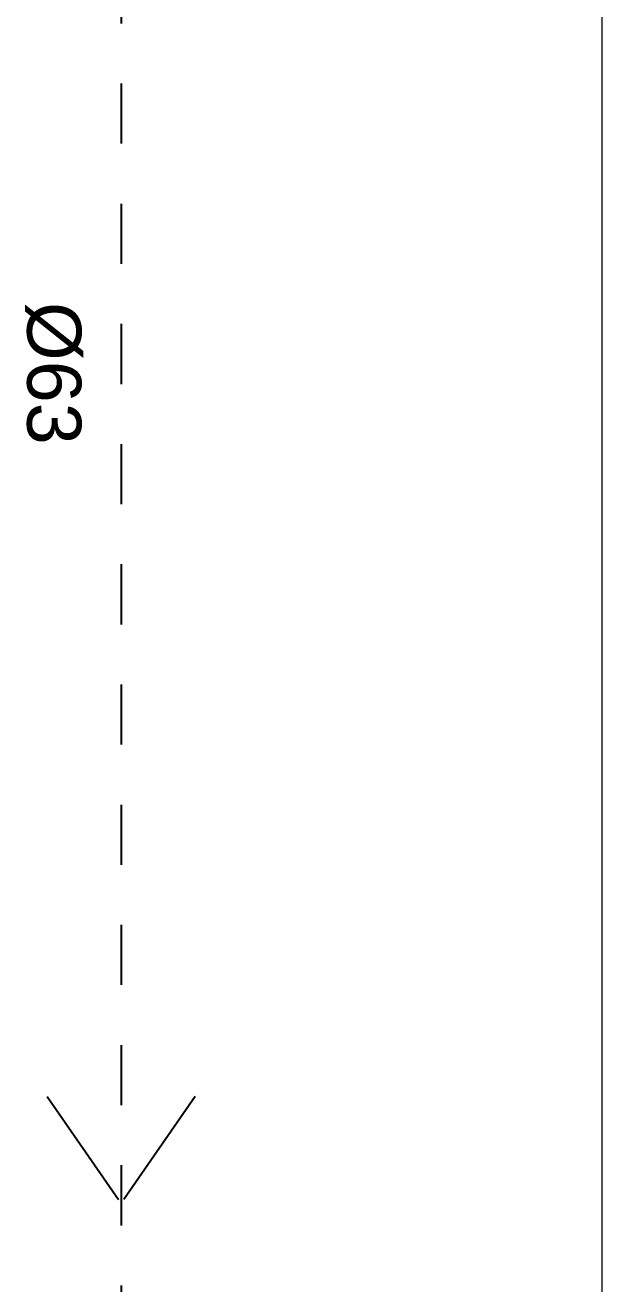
# Model space of a CAD drawing. Header units: millimetres. Extents: x 441156 to 441876, y 4514765 to 4515211.
# Drawn here: x 441265.992 to 441266.951, y 4514779.335 to 4514781.429 of the extents above; entities that cross this region are included whole.
import ezdxf

# ---------------------------------------------------------------- set-up
doc = ezdxf.new("R2010")
doc.units = ezdxf.units.MM
doc.linetypes.add('RAYITAS', pattern=[0.375, 0.25, -0.125])
doc.layers.add('01_pilares baja', color=5, linetype='Continuous', lineweight=20)
doc.layers.add('G-ANNO-TEXT', color=7, linetype='Continuous', lineweight=9)
doc.layers.add('A-DETL', color=7, linetype='Continuous', lineweight=50, true_color=0x008000)
doc.styles.add('Arial_4', font='arial.ttf', dxfattribs={"height": 0.126})

msp = doc.modelspace()

# ---------------------------------------------------------------- linework, layer by layer
at = {"layer": '01_pilares baja'}
msp.add_line((441266.95139252, 4514785.11376925), (441266.95139252, 4514772.61376925), dxfattribs=at)
at = {"layer": 'A-DETL', "color": 136, "linetype": 'RAYITAS', "lineweight": -3, "ltscale": 0.25, "true_color": 0x008080}
msp.add_line((441266.15139252, 4514783.13175916), (441266.15139252, 4514772.21955761), dxfattribs=at)
at = {"layer": 'A-DETL', "color": 136, "linetype": 'Continuous', "lineweight": -3, "ltscale": 0.25, "true_color": 0x008080}
for p, q in [((441266.02803342, 4514779.64617652), (441266.14695834, 4514779.47461592)), ((441266.27475163, 4514779.64617652), (441266.15582671, 4514779.47461592))]:
    msp.add_line(p, q, dxfattribs=at)

# ---------------------------------------------------------------- texts
at = {"layer": 'G-ANNO-TEXT', "insert": (441266.08496818, 4514780.96830193), "char_height": 0.09, "width": 0.2845990625, "attachment_point": 1, "rotation": 270, "style": 'Arial_4'}
msp.add_mtext('Ø63', dxfattribs=at)

doc.saveas('drawing.dxf')
